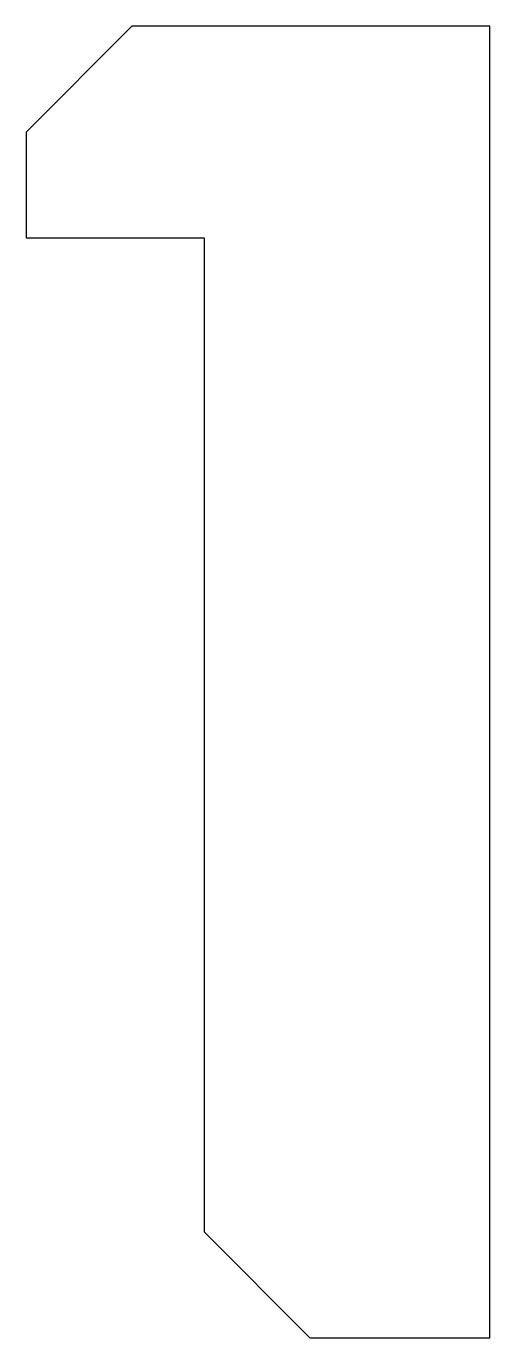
# Model space of a CAD drawing. Header units: millimetres. Extents: x -61.9 to -57.5, y 2.4 to 14.8.
import ezdxf

# ---------------------------------------------------------------- set-up
doc = ezdxf.new("R2010")
doc.units = ezdxf.units.MM
doc.layers.get('0').update_dxf_attribs({"linetype": 'CONTINUOUS'})

msp = doc.modelspace()

# ---------------------------------------------------------------- linework, layer by layer
for p, q in [((-60.9, 14.8), (-61.9, 13.8)), ((-57.517, 14.8), (-60.9, 14.8)), ((-57.516, 2.4), (-57.517, 14.8)), ((-61.9, 13.8), (-61.9, 12.8)), ((-61.9, 12.8), (-60.217, 12.8)), ((-60.217, 12.8), (-60.217, 3.4)), ((-60.217, 3.4), (-59.217, 2.4)), ((-59.217, 2.4), (-57.516, 2.4))]:
    msp.add_line(p, q)
msp.add_lwpolyline([(-60.217, 3.4), (-59.217, 2.4), (-57.516, 2.4), (-57.516, 13.8), (-57.517, 13.8), (-57.517, 14.8), (-60.9, 14.8), (-61.9, 13.8), (-61.9, 12.8), (-60.217, 12.8)], close=True)

doc.saveas('drawing.dxf')
